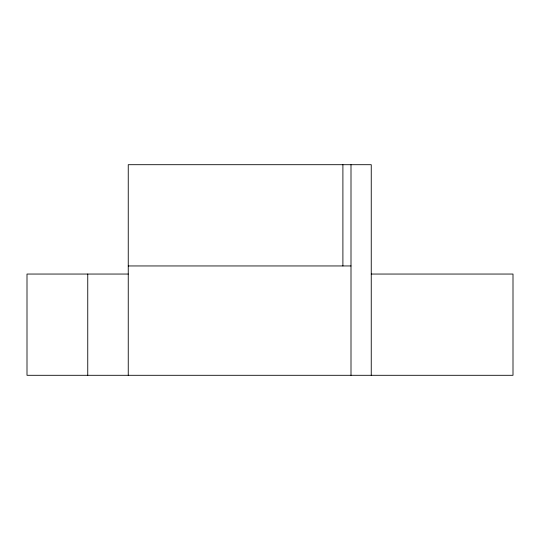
<?xml version="1.0" encoding="UTF-8"?>
<svg xmlns="http://www.w3.org/2000/svg" width="540" height="540" viewBox="0 0 540 540"><rect width="100%" height="100%" fill="white"/><g stroke="black" fill="none" stroke-linecap="round" stroke-linejoin="round"><path stroke-width="0.81" d="M128.25 265.95L351 265.95M128.25 274.05L27 274.05L27 375.3L513 375.3L513 274.05L371.25 274.05M371.25 375.3L371.25 164.7L128.25 164.7L128.25 375.3M351 164.7L351 375.3M342.9 164.7L342.9 265.95M87.75 274.05L87.75 375.3"/></g></svg>
